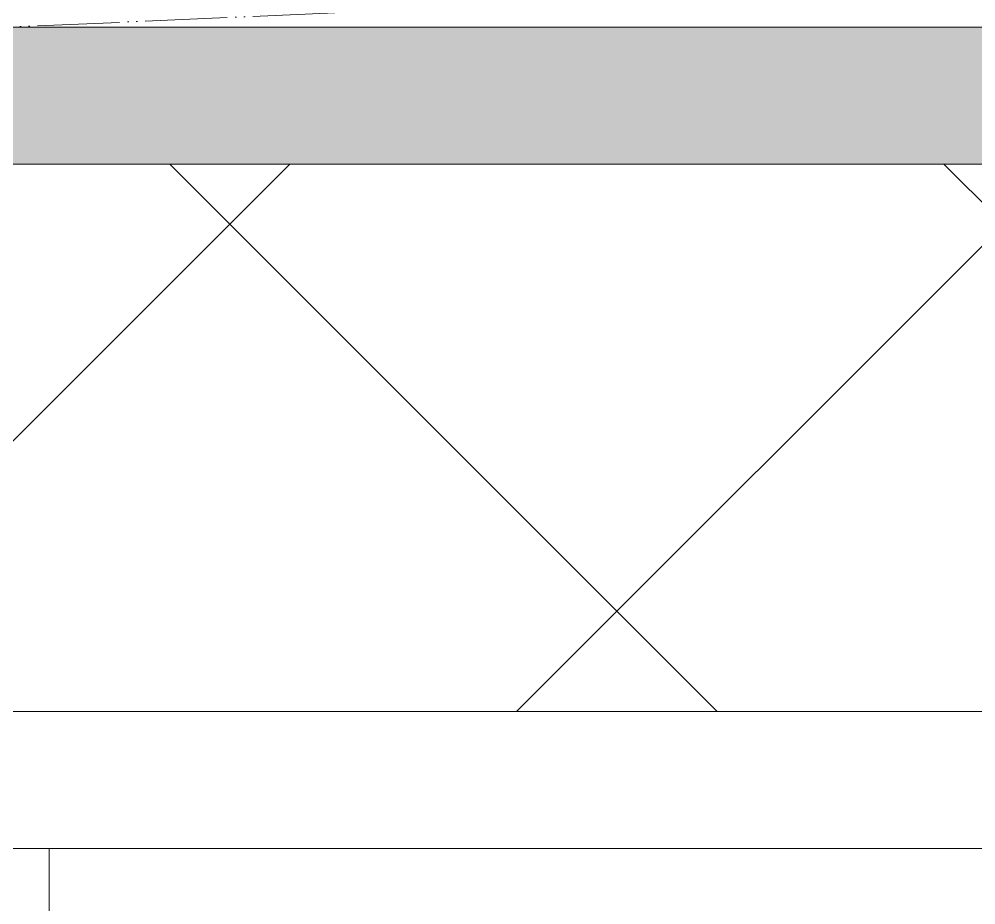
# Model space of a CAD drawing. Header units: millimetres. Extents: x -13069 to 207500, y -71366 to 56785.
# Drawn here: x 6820.5 to 6995.3, y 8431.7 to 8593.5 of the extents above; entities that cross this region are included whole.
import ezdxf

# ---------------------------------------------------------------- set-up
doc = ezdxf.new("R2010")
doc.units = ezdxf.units.MM
doc.linetypes.add('ADSK_Штрихпунктирная 2 точки_ш15 п1_5 п1_5 п1_5', pattern=[19.5, 15, -1.5, 0, -1.5, 0, -1.5])
doc.layers.add('Линии', color=7, linetype='Continuous', lineweight=9, true_color=0x00a600)
for name, color, linetype, lineweight in [('Стены внутренние', 7, 'Continuous', 18), ('Стены отделка', 7, 'Continuous', 30), ('Стены штриховка', 7, 'Continuous', 9)]:
    doc.layers.add(name, color=color, linetype=linetype, lineweight=lineweight)

msp = doc.modelspace()

# ---------------------------------------------------------------- hatches: boundary and pattern name
at = {"layer": 'Стены внутренние'}
h = msp.add_hatch(color=256, dxfattribs=at)
h.paths.add_polyline_path([(1109.928, 8567.011), (1109.928, 8592.011), (1099.568, 8592.011), (1099.568, 8567.011)])
h.paths.add_polyline_path([(7142.405, 8567.011), (7142.504, 8592.011), (3769.928, 8592.011), (3769.928, 8567.011), (7138.134, 8567.011)])
at = {"layer": 'Стены внутренние', "lineweight": 9, "true_color": 0x0000ff}
h = msp.add_hatch(dxfattribs=at)
h.set_pattern_fill('FP_1', color=5, style=0, pattern_type=2)
h.set_pattern_definition([(45, (0, 0), (-70.7107, 70.7107), []), (135, (0, 0), (-70.7107, -70.7107), [])])
h.paths.add_polyline_path([(4905.398, 8467.011), (7152.505, 8467.011), (7152.505, 8567.011), (3769.928, 8567.011), (3769.928, 8467.011), (4468.029, 8467.011)])
h.paths.add_polyline_path([(1099.568, 8467.011), (1109.928, 8467.011), (1109.928, 8567.011), (1099.568, 8567.011), (1099.568, 8492.011)])

# ---------------------------------------------------------------- linework, layer by layer
at = {"layer": 'Линии', "color": 7, "linetype": 'ADSK_Штрихпунктирная 2 точки_ш15 п1_5 п1_5 п1_5'}
msp.add_line((7350.56, 8615.209), (-0.435, 8295), dxfattribs=at)
at = {"layer": 'Стены отделка', "lineweight": 9}
for p, q in [((7152.505, 8442.011), (3769.928, 8442.011)), ((6826.033, 8442.011), (6826.033, 7991))]:
    msp.add_line(p, q, dxfattribs=at)
at = {"layer": 'Стены штриховка'}
for p, q in [((3769.928, 8592.011), (7107.504, 8592.011)), ((7152.505, 8567.011), (3769.928, 8567.011)), ((7152.505, 8467.011), (3769.928, 8467.011))]:
    msp.add_line(p, q, dxfattribs=at)

doc.saveas('drawing.dxf')
